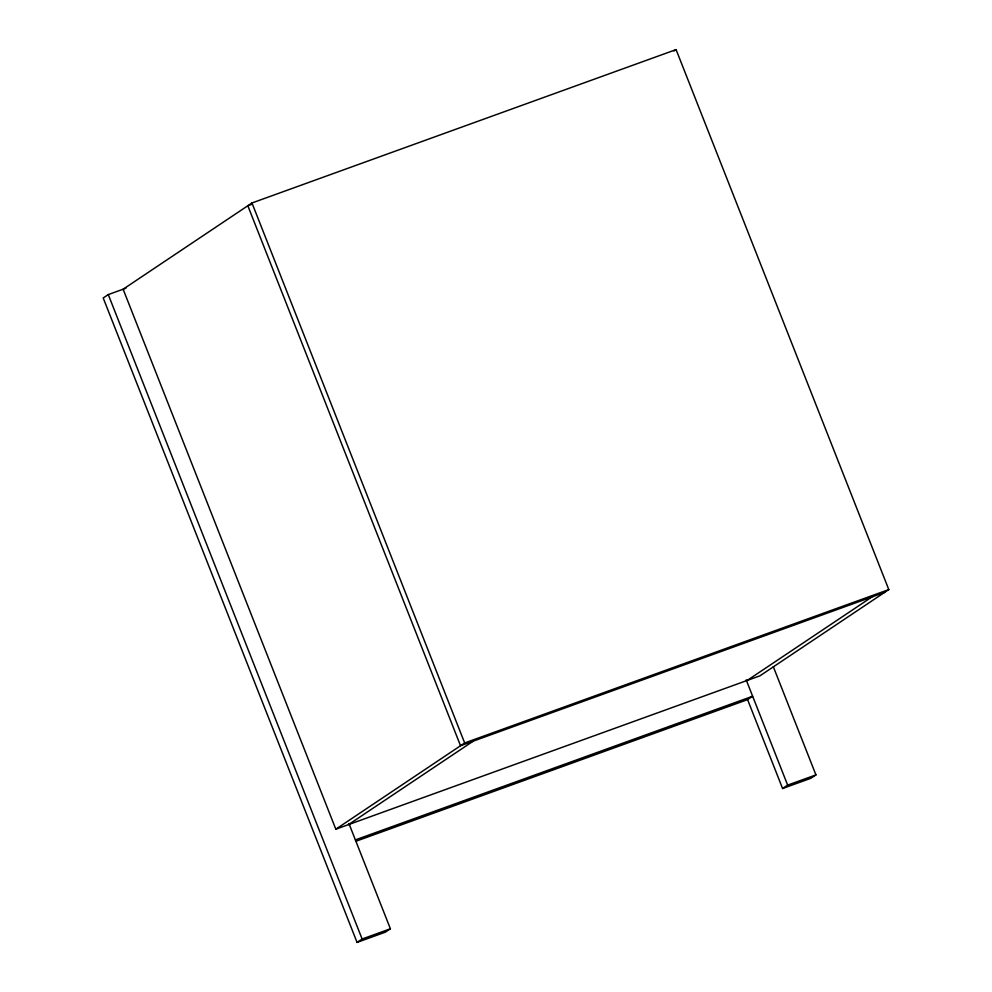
<?xml version="1.0" encoding="UTF-8"?>
<svg xmlns="http://www.w3.org/2000/svg" width="992" height="992" viewBox="0 0 992 992"><rect width="100%" height="100%" fill="white"/><g stroke="black" fill="none" stroke-linecap="round" stroke-linejoin="round"><path stroke-width="1.49" d="M125.947 288.188L108.277 294.587L103.205 297.972L357.058 942.4L385.33 932.17L390.389 928.785L348.936 823.546M251.968 202.976L123.12 289.218L335.829 829.2L759.946 675.825L888.795 589.583L676.085 49.6L251.968 202.976L464.665 742.971L335.829 829.2M674.014 50.989L676.085 49.6M348.552 824.6L473.246 741.136M747.224 680.425L871.918 596.961M357.058 942.4L362.117 939.015L390.389 928.785M747.385 699.124L782.589 788.516L787.648 785.118L815.932 774.901L773.338 666.773M815.932 774.901L810.861 778.286L782.589 788.516M252.191 204.166L247.826 205.753L460.524 745.736L884.653 592.36M464.665 742.971L888.795 589.583M355.384 839.902L752.643 696.235L747.584 699.62L356.14 841.179M746.195 679.88L787.648 785.118M108.277 294.587L362.117 939.015"/></g></svg>
